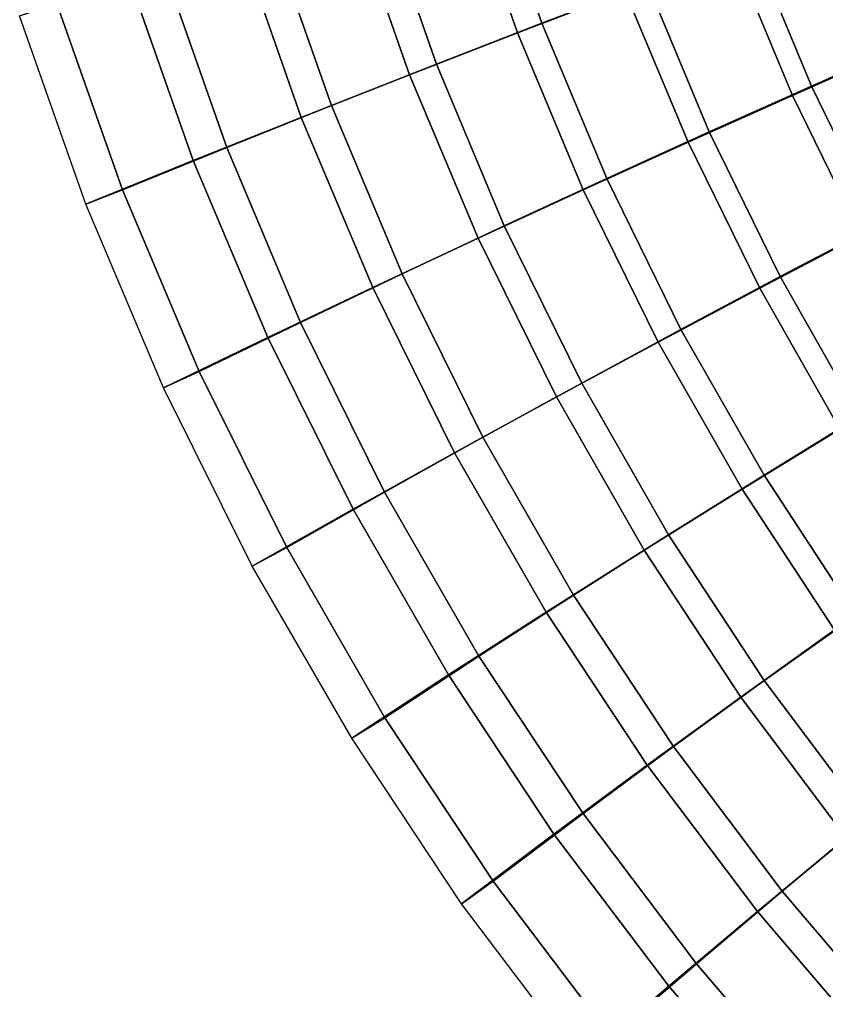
# Model space of a CAD drawing. Header units: metres. Extents: x -2184624 to 1125696, y -1900362 to 1900362.
# Drawn here: x -2093299 to -1610473, y -1172242 to -591542 of the extents above; entities that cross this region are included whole.
import ezdxf

# ---------------------------------------------------------------- set-up
doc = ezdxf.new("R2010")
doc.units = ezdxf.units.M

msp = doc.modelspace()

# ---------------------------------------------------------------- linework, layer by layer
at = {"layer": '1'}
for points in [[(-1717867.6, -569658.44, 285212.28), (-1780844.9, -593782.1, 234921.88), (-1814020, -498486.03, 235918.16), (-1749595.4, -478233.97, 286443.7)], [(-1730910.6, -574925.06, 305186.78), (-1795380.9, -599576, 255374.22), (-1828908.8, -503353.03, 256325), (-1762960.6, -482658.16, 306371.5)], [(-1780844.9, -593782.1, 234921.88), (-1843836.8, -618273.5, 180170.4), (-1878481.5, -519046.5, 180925.97), (-1814020, -498486.03, 235918.16)], [(-1780844.9, -593782.1, 234921.88), (-1795380.9, -599576, 255374.22), (-1828908.8, -503353.03, 256325), (-1814020, -498486.03, 235918.16)], [(-1814020, -498486.03, 235918.16), (-1828908.8, -503353.03, 256325), (-1795380.9, -599576, 255374.22), (-1780844.9, -593782.1, 234921.88)], [(-1795380.9, -599576, 255374.22), (-1860021, -624658, 201171.75), (-1895053.5, -524409.75, 201883.19), (-1828908.8, -503353.03, 256325)], [(-1843836.8, -618273.5, 180170.4), (-1906701.5, -643078.1, 120875), (-1942833.6, -539868, 121386.305), (-1878481.5, -519046.5, 180925.97)], [(-1843836.8, -618273.5, 180170.4), (-1860021, -624658, 201171.75), (-1895053.5, -524409.75, 201883.19), (-1878481.5, -519046.5, 180925.97)], [(-1878481.5, -519046.5, 180925.97), (-1895053.5, -524409.75, 201883.19), (-1860021, -624658, 201171.75), (-1843836.8, -618273.5, 180170.4)], [(-1860021, -624658, 201171.75), (-1924715.8, -650126.75, 142505.62), (-1961275.4, -545789.4, 142974.4), (-1895053.5, -524409.75, 201883.19)], [(-1568777.8, -609583.7, 390104.12), (-1630889.5, -636941.2, 349039.34), (-1666729.4, -550750.2, 350699.84), (-1602951.8, -527091.3, 392021.7)], [(-1558660, -604535.2, 370845.3), (-1619553.2, -631401.2, 329423.1), (-1655046.4, -545955.94, 331139.97), (-1592515, -522722.03, 372820.2)], [(-1906701.5, -643078.1, 120875), (-1969296, -668135.4, 56971.3), (-2006930.9, -560901.6, 57236.703), (-1942833.6, -539868, 121386.305)], [(-1906701.5, -643078.1, 120875), (-1924715.8, -650126.75, 142505.62), (-1961275.4, -545789.4, 142974.4), (-1942833.6, -539868, 121386.305)], [(-1942833.6, -539868, 121386.305), (-1961275.4, -545789.4, 142974.4), (-1924715.8, -650126.75, 142505.62), (-1906701.5, -643078.1, 120875)], [(-1924715.8, -650126.75, 142505.62), (-1989352, -675933.6, 79321.97), (-2027460.1, -567453.1, 79546.75), (-1961275.4, -545789.4, 142974.4)], [(-1630889.5, -636941.2, 349039.34), (-1693369.4, -664896.8, 303793.5), (-1730910.6, -574925.06, 305186.78), (-1666729.4, -550750.2, 350699.84)], [(-1619553.2, -631401.2, 329423.1), (-1680704.6, -658810.7, 283763.8), (-1717867.6, -569658.44, 285212.28), (-1655046.4, -545955.94, 331139.97)], [(-1619553.2, -631401.2, 329423.1), (-1630889.5, -636941.2, 349039.34), (-1666729.4, -550750.2, 350699.84), (-1655046.4, -545955.94, 331139.97)], [(-1655046.4, -545955.94, 331139.97), (-1666729.4, -550750.2, 350699.84), (-1630889.5, -636941.2, 349039.34), (-1619553.2, -631401.2, 329423.1)], [(-1969296, -668135.4, 56971.3), (-2031677.2, -693456.3, -11800.984), (-2070831.4, -582155.44, -11781.944), (-2006930.9, -560901.6, 57236.703)], [(-1969296, -668135.4, 56971.3), (-1989352, -675933.6, 79321.97), (-2027460.1, -567453.1, 79546.75), (-2006930.9, -560901.6, 57236.703)], [(-2006930.9, -560901.6, 57236.703), (-2027460.1, -567453.1, 79546.75), (-1989352, -675933.6, 79321.97), (-1969296, -668135.4, 56971.3)], [(-1989352, -675933.6, 79321.97), (-2053625.2, -701961.7, 11800.984), (-2093298.6, -589302.2, 11781.944), (-2027460.1, -567453.1, 79546.75)], [(-1780844.9, -593782.1, 234921.88), (-1795380.9, -599576, 255374.22), (-1730910.6, -574925.06, 305186.78), (-1717867.6, -569658.44, 285212.28)], [(-1717867.6, -569658.44, 285212.28), (-1730910.6, -574925.06, 305186.78), (-1795380.9, -599576, 255374.22), (-1780844.9, -593782.1, 234921.88)], [(-1680704.6, -658810.7, 283763.8), (-1741983, -686709.25, 233749.9), (-1780844.9, -593782.1, 234921.88), (-1717867.6, -569658.44, 285212.28)], [(-1680704.6, -658810.7, 283763.8), (-1693369.4, -664896.8, 303793.5), (-1730910.6, -574925.06, 305186.78), (-1717867.6, -569658.44, 285212.28)], [(-1717867.6, -569658.44, 285212.28), (-1730910.6, -574925.06, 305186.78), (-1693369.4, -664896.8, 303793.5), (-1680704.6, -658810.7, 283763.8)], [(-1693369.4, -664896.8, 303793.5), (-1756105, -693404.6, 254256.06), (-1795380.9, -599576, 255374.22), (-1730910.6, -574925.06, 305186.78)], [(-2031677.2, -693456.3, -11800.984), (-2053625.2, -701961.7, 11800.984), (-2093298.6, -589302.2, 11781.944), (-2070831.4, -582155.44, -11781.944)], [(-1843836.8, -618273.5, 180170.4), (-1860021, -624658, 201171.75), (-1795380.9, -599576, 255374.22), (-1780844.9, -593782.1, 234921.88)], [(-1780844.9, -593782.1, 234921.88), (-1795380.9, -599576, 255374.22), (-1860021, -624658, 201171.75), (-1843836.8, -618273.5, 180170.4)], [(-1741983, -686709.25, 233749.9), (-1803251.2, -715035, 179281.5), (-1843836.8, -618273.5, 180170.4), (-1780844.9, -593782.1, 234921.88)], [(-1741983, -686709.25, 233749.9), (-1756105, -693404.6, 254256.06), (-1795380.9, -599576, 255374.22), (-1780844.9, -593782.1, 234921.88)], [(-1780844.9, -593782.1, 234921.88), (-1795380.9, -599576, 255374.22), (-1756105, -693404.6, 254256.06), (-1741983, -686709.25, 233749.9)], [(-1756105, -693404.6, 254256.06), (-1818980.8, -722412.75, 200335.06), (-1860021, -624658, 201171.75), (-1795380.9, -599576, 255374.22)], [(-1619553.2, -631401.2, 329423.1), (-1630889.5, -636941.2, 349039.34), (-1568777.8, -609583.7, 390104.12), (-1558660, -604535.2, 370845.3)], [(-1558660, -604535.2, 370845.3), (-1568777.8, -609583.7, 390104.12), (-1630889.5, -636941.2, 349039.34), (-1619553.2, -631401.2, 329423.1)], [(-1529760.8, -689648.3, 387903.56), (-1589967.4, -720593.25, 347133.75), (-1630889.5, -636941.2, 349039.34), (-1568777.8, -609583.7, 390104.12)], [(-1520008.8, -683943.2, 368578.56), (-1579028.4, -714332.1, 327452.38), (-1619553.2, -631401.2, 329423.1), (-1558660, -604535.2, 370845.3)], [(-1906701.5, -643078.1, 120875), (-1924715.8, -650126.75, 142505.62), (-1860021, -624658, 201171.75), (-1843836.8, -618273.5, 180170.4)], [(-1843836.8, -618273.5, 180170.4), (-1860021, -624658, 201171.75), (-1924715.8, -650126.75, 142505.62), (-1906701.5, -643078.1, 120875)], [(-1803251.2, -715035, 179281.5), (-1864370.4, -743723.44, 120273.4), (-1906701.5, -643078.1, 120875), (-1843836.8, -618273.5, 180170.4)], [(-1803251.2, -715035, 179281.5), (-1818980.8, -722412.75, 200335.06), (-1860021, -624658, 201171.75), (-1843836.8, -618273.5, 180170.4)], [(-1843836.8, -618273.5, 180170.4), (-1860021, -624658, 201171.75), (-1818980.8, -722412.75, 200335.06), (-1803251.2, -715035, 179281.5)], [(-1818980.8, -722412.75, 200335.06), (-1881883.1, -751868.3, 141954.34), (-1924715.8, -650126.75, 142505.62), (-1860021, -624658, 201171.75)], [(-1680704.6, -658810.7, 283763.8), (-1693369.4, -664896.8, 303793.5), (-1630889.5, -636941.2, 349039.34), (-1619553.2, -631401.2, 329423.1)], [(-1619553.2, -631401.2, 329423.1), (-1630889.5, -636941.2, 349039.34), (-1693369.4, -664896.8, 303793.5), (-1680704.6, -658810.7, 283763.8)], [(-1579028.4, -714332.1, 327452.38), (-1638269.5, -745338.56, 282100.94), (-1680704.6, -658810.7, 283763.8), (-1619553.2, -631401.2, 329423.1)], [(-1579028.4, -714332.1, 327452.38), (-1589967.4, -720593.25, 347133.75), (-1630889.5, -636941.2, 349039.34), (-1619553.2, -631401.2, 329423.1)], [(-1619553.2, -631401.2, 329423.1), (-1630889.5, -636941.2, 349039.34), (-1589967.4, -720593.25, 347133.75), (-1579028.4, -714332.1, 327452.38)], [(-1589967.4, -720593.25, 347133.75), (-1650501.2, -752217.3, 302194.44), (-1693369.4, -664896.8, 303793.5), (-1630889.5, -636941.2, 349039.34)], [(-1969296, -668135.4, 56971.3), (-1989352, -675933.6, 79321.97), (-1924715.8, -650126.75, 142505.62), (-1906701.5, -643078.1, 120875)], [(-1906701.5, -643078.1, 120875), (-1924715.8, -650126.75, 142505.62), (-1989352, -675933.6, 79321.97), (-1969296, -668135.4, 56971.3)], [(-1864370.4, -743723.44, 120273.4), (-1925200.5, -772705.75, 56659.047), (-1969296, -668135.4, 56971.3), (-1906701.5, -643078.1, 120875)], [(-1864370.4, -743723.44, 120273.4), (-1881883.1, -751868.3, 141954.34), (-1924715.8, -650126.75, 142505.62), (-1906701.5, -643078.1, 120875)], [(-1906701.5, -643078.1, 120875), (-1924715.8, -650126.75, 142505.62), (-1881883.1, -751868.3, 141954.34), (-1864370.4, -743723.44, 120273.4)], [(-1881883.1, -751868.3, 141954.34), (-1944701.8, -781716.1, 79057.84), (-1989352, -675933.6, 79321.97), (-1924715.8, -650126.75, 142505.62)], [(-1741983, -686709.25, 233749.9), (-1756105, -693404.6, 254256.06), (-1693369.4, -664896.8, 303793.5), (-1680704.6, -658810.7, 283763.8)], [(-1680704.6, -658810.7, 283763.8), (-1693369.4, -664896.8, 303793.5), (-1756105, -693404.6, 254256.06), (-1741983, -686709.25, 233749.9)], [(-1638269.5, -745338.56, 282100.94), (-1697604.4, -776900, 232404.83), (-1741983, -686709.25, 233749.9), (-1680704.6, -658810.7, 283763.8)], [(-1638269.5, -745338.56, 282100.94), (-1650501.2, -752217.3, 302194.44), (-1693369.4, -664896.8, 303793.5), (-1680704.6, -658810.7, 283763.8)], [(-1680704.6, -658810.7, 283763.8), (-1693369.4, -664896.8, 303793.5), (-1650501.2, -752217.3, 302194.44), (-1638269.5, -745338.56, 282100.94)], [(-1650501.2, -752217.3, 302194.44), (-1711252.6, -784467.5, 252973.23), (-1756105, -693404.6, 254256.06), (-1693369.4, -664896.8, 303793.5)], [(-2031677.2, -693456.3, -11800.984), (-2053625.2, -701961.7, 11800.984), (-1989352, -675933.6, 79321.97), (-1969296, -668135.4, 56971.3)], [(-1969296, -668135.4, 56971.3), (-1989352, -675933.6, 79321.97), (-2053625.2, -701961.7, 11800.984), (-2031677.2, -693456.3, -11800.984)], [(-1925200.5, -772705.75, 56659.047), (-1985798.9, -801993.7, -11823.559), (-2031677.2, -693456.3, -11800.984), (-1969296, -668135.4, 56971.3)], [(-1925200.5, -772705.75, 56659.047), (-1944701.8, -781716.1, 79057.84), (-1989352, -675933.6, 79321.97), (-1969296, -668135.4, 56971.3)], [(-1969296, -668135.4, 56971.3), (-1989352, -675933.6, 79321.97), (-1944701.8, -781716.1, 79057.84), (-1925200.5, -772705.75, 56659.047)], [(-1944701.8, -781716.1, 79057.84), (-2007138.6, -811819.44, 11823.559), (-2053625.2, -701961.7, 11800.984), (-1989352, -675933.6, 79321.97)], [(-1803251.2, -715035, 179281.5), (-1818980.8, -722412.75, 200335.06), (-1756105, -693404.6, 254256.06), (-1741983, -686709.25, 233749.9)], [(-1741983, -686709.25, 233749.9), (-1756105, -693404.6, 254256.06), (-1818980.8, -722412.75, 200335.06), (-1803251.2, -715035, 179281.5)], [(-1697604.4, -776900, 232404.83), (-1756900.4, -808946.56, 178261.11), (-1803251.2, -715035, 179281.5), (-1741983, -686709.25, 233749.9)], [(-1697604.4, -776900, 232404.83), (-1711252.6, -784467.5, 252973.23), (-1756105, -693404.6, 254256.06), (-1741983, -686709.25, 233749.9)], [(-1741983, -686709.25, 233749.9), (-1756105, -693404.6, 254256.06), (-1711252.6, -784467.5, 252973.23), (-1697604.4, -776900, 232404.83)], [(-1985798.9, -801993.7, -11823.559), (-2007138.6, -811819.44, 11823.559), (-2053625.2, -701961.7, 11800.984), (-2031677.2, -693456.3, -11800.984)], [(-1711252.6, -784467.5, 252973.23), (-1772109.6, -817285.2, 199375.05), (-1818980.8, -722412.75, 200335.06), (-1756105, -693404.6, 254256.06)], [(-1864370.4, -743723.44, 120273.4), (-1881883.1, -751868.3, 141954.34), (-1818980.8, -722412.75, 200335.06), (-1803251.2, -715035, 179281.5)], [(-1803251.2, -715035, 179281.5), (-1818980.8, -722412.75, 200335.06), (-1881883.1, -751868.3, 141954.34), (-1864370.4, -743723.44, 120273.4)], [(-1756900.4, -808946.56, 178261.11), (-1816021.2, -841404.75, 119582.83), (-1864370.4, -743723.44, 120273.4), (-1803251.2, -715035, 179281.5)], [(-1756900.4, -808946.56, 178261.11), (-1772109.6, -817285.2, 199375.05), (-1818980.8, -722412.75, 200335.06), (-1803251.2, -715035, 179281.5)], [(-1803251.2, -715035, 179281.5), (-1818980.8, -722412.75, 200335.06), (-1772109.6, -817285.2, 199375.05), (-1756900.4, -808946.56, 178261.11)], [(-1638269.5, -745338.56, 282100.94), (-1650501.2, -752217.3, 302194.44), (-1589967.4, -720593.25, 347133.75), (-1579028.4, -714332.1, 327452.38)], [(-1579028.4, -714332.1, 327452.38), (-1589967.4, -720593.25, 347133.75), (-1650501.2, -752217.3, 302194.44), (-1638269.5, -745338.56, 282100.94)], [(-1533651.2, -794423, 325232.03), (-1590749, -828900.5, 280227.4), (-1638269.5, -745338.56, 282100.94), (-1579028.4, -714332.1, 327452.38)], [(-1772109.6, -817285.2, 199375.05), (-1832960.8, -850610, 141321.98), (-1881883.1, -751868.3, 141954.34), (-1818980.8, -722412.75, 200335.06)], [(-1544144.2, -801377.25, 344987.34), (-1602494.8, -836541.4, 300393.4), (-1650501.2, -752217.3, 302194.44), (-1589967.4, -720593.25, 347133.75)], [(-1925200.5, -772705.75, 56659.047), (-1944701.8, -781716.1, 79057.84), (-1881883.1, -751868.3, 141954.34), (-1864370.4, -743723.44, 120273.4)], [(-1864370.4, -743723.44, 120273.4), (-1881883.1, -751868.3, 141954.34), (-1944701.8, -781716.1, 79057.84), (-1925200.5, -772705.75, 56659.047)], [(-1816021.2, -841404.75, 119582.83), (-1874832.5, -874196.94, 56300.797), (-1925200.5, -772705.75, 56659.047), (-1864370.4, -743723.44, 120273.4)], [(-1816021.2, -841404.75, 119582.83), (-1832960.8, -850610, 141321.98), (-1881883.1, -751868.3, 141954.34), (-1864370.4, -743723.44, 120273.4)], [(-1864370.4, -743723.44, 120273.4), (-1881883.1, -751868.3, 141954.34), (-1832960.8, -850610, 141321.98), (-1816021.2, -841404.75, 119582.83)], [(-1697604.4, -776900, 232404.83), (-1711252.6, -784467.5, 252973.23), (-1650501.2, -752217.3, 302194.44), (-1638269.5, -745338.56, 282100.94)], [(-1638269.5, -745338.56, 282100.94), (-1650501.2, -752217.3, 302194.44), (-1711252.6, -784467.5, 252973.23), (-1697604.4, -776900, 232404.83)], [(-1590749, -828900.5, 280227.4), (-1647903.2, -863997.06, 230889.52), (-1697604.4, -776900, 232404.83), (-1638269.5, -745338.56, 282100.94)], [(-1590749, -828900.5, 280227.4), (-1602494.8, -836541.4, 300393.4), (-1650501.2, -752217.3, 302194.44), (-1638269.5, -745338.56, 282100.94)], [(-1638269.5, -745338.56, 282100.94), (-1650501.2, -752217.3, 302194.44), (-1602494.8, -836541.4, 300393.4), (-1590749, -828900.5, 280227.4)], [(-1832960.8, -850610, 141321.98), (-1893699.8, -884379.7, 78755.31), (-1944701.8, -781716.1, 79057.84), (-1881883.1, -751868.3, 141954.34)], [(-1602494.8, -836541.4, 300393.4), (-1661019.8, -872403.2, 251528.64), (-1711252.6, -784467.5, 252973.23), (-1650501.2, -752217.3, 302194.44)], [(-1985798.9, -801993.7, -11823.559), (-2007138.6, -811819.44, 11823.559), (-1944701.8, -781716.1, 79057.84), (-1925200.5, -772705.75, 56659.047)], [(-1925200.5, -772705.75, 56659.047), (-1944701.8, -781716.1, 79057.84), (-2007138.6, -811819.44, 11823.559), (-1985798.9, -801993.7, -11823.559)], [(-1874832.5, -874196.94, 56300.797), (-1933390.1, -907337.06, -11849.695), (-1985798.9, -801993.7, -11823.559), (-1925200.5, -772705.75, 56659.047)], [(-1874832.5, -874196.94, 56300.797), (-1893699.8, -884379.7, 78755.31), (-1944701.8, -781716.1, 79057.84), (-1925200.5, -772705.75, 56659.047)], [(-1925200.5, -772705.75, 56659.047), (-1944701.8, -781716.1, 79057.84), (-1893699.8, -884379.7, 78755.31), (-1874832.5, -874196.94, 56300.797)], [(-1756900.4, -808946.56, 178261.11), (-1772109.6, -817285.2, 199375.05), (-1711252.6, -784467.5, 252973.23), (-1697604.4, -776900, 232404.83)], [(-1697604.4, -776900, 232404.83), (-1711252.6, -784467.5, 252973.23), (-1772109.6, -817285.2, 199375.05), (-1756900.4, -808946.56, 178261.11)], [(-1647903.2, -863997.06, 230889.52), (-1704985.1, -899636.1, 177111.64), (-1756900.4, -808946.56, 178261.11), (-1697604.4, -776900, 232404.83)], [(-1647903.2, -863997.06, 230889.52), (-1661019.8, -872403.2, 251528.64), (-1711252.6, -784467.5, 252973.23), (-1697604.4, -776900, 232404.83)], [(-1697604.4, -776900, 232404.83), (-1711252.6, -784467.5, 252973.23), (-1661019.8, -872403.2, 251528.64), (-1647903.2, -863997.06, 230889.52)], [(-1893699.8, -884379.7, 78755.31), (-1954034.9, -918438.8, 11849.695), (-2007138.6, -811819.44, 11823.559), (-1944701.8, -781716.1, 79057.84)], [(-1661019.8, -872403.2, 251528.64), (-1719610.9, -908898.75, 198294.17), (-1772109.6, -817285.2, 199375.05), (-1711252.6, -784467.5, 252973.23)], [(-1933390.1, -907337.06, -11849.695), (-1954034.9, -918438.8, 11849.695), (-2007138.6, -811819.44, 11823.559), (-1985798.9, -801993.7, -11823.559)], [(-1816021.2, -841404.75, 119582.83), (-1832960.8, -850610, 141321.98), (-1772109.6, -817285.2, 199375.05), (-1756900.4, -808946.56, 178261.11)], [(-1756900.4, -808946.56, 178261.11), (-1772109.6, -817285.2, 199375.05), (-1832960.8, -850610, 141321.98), (-1816021.2, -841404.75, 119582.83)], [(-1704985.1, -899636.1, 177111.64), (-1761862.9, -935735, 118804.766), (-1816021.2, -841404.75, 119582.83), (-1756900.4, -808946.56, 178261.11)], [(-1704985.1, -899636.1, 177111.64), (-1719610.9, -908898.75, 198294.17), (-1772109.6, -817285.2, 199375.05), (-1756900.4, -808946.56, 178261.11)], [(-1756900.4, -808946.56, 178261.11), (-1772109.6, -817285.2, 199375.05), (-1719610.9, -908898.75, 198294.17), (-1704985.1, -899636.1, 177111.64)], [(-1719610.9, -908898.75, 198294.17), (-1778159.6, -945959.75, 140610.1), (-1832960.8, -850610, 141321.98), (-1772109.6, -817285.2, 199375.05)], [(-1647903.2, -863997.06, 230889.52), (-1661019.8, -872403.2, 251528.64), (-1602494.8, -836541.4, 300393.4), (-1590749, -828900.5, 280227.4)], [(-1590749, -828900.5, 280227.4), (-1602494.8, -836541.4, 300393.4), (-1661019.8, -872403.2, 251528.64), (-1647903.2, -863997.06, 230889.52)], [(-1538352.8, -909168.06, 278147.03), (-1593096.2, -947658.4, 229206.58), (-1647903.2, -863997.06, 230889.52), (-1590749, -828900.5, 280227.4)], [(-1874832.5, -874196.94, 56300.797), (-1893699.8, -884379.7, 78755.31), (-1832960.8, -850610, 141321.98), (-1816021.2, -841404.75, 119582.83)], [(-1816021.2, -841404.75, 119582.83), (-1832960.8, -850610, 141321.98), (-1893699.8, -884379.7, 78755.31), (-1874832.5, -874196.94, 56300.797)], [(-1761862.9, -935735, 118804.766), (-1818407, -972207.2, 55896.98), (-1874832.5, -874196.94, 56300.797), (-1816021.2, -841404.75, 119582.83)], [(-1761862.9, -935735, 118804.766), (-1778159.6, -945959.75, 140610.1), (-1832960.8, -850610, 141321.98), (-1816021.2, -841404.75, 119582.83)], [(-1816021.2, -841404.75, 119582.83), (-1832960.8, -850610, 141321.98), (-1778159.6, -945959.75, 140610.1), (-1761862.9, -935735, 118804.766)], [(-1549561, -917536.7, 298394.22), (-1605625.2, -956865.6, 249924.92), (-1661019.8, -872403.2, 251528.64), (-1602494.8, -836541.4, 300393.4)], [(-1778159.6, -945959.75, 140610.1), (-1836563.5, -983516.8, 78414.81), (-1893699.8, -884379.7, 78755.31), (-1832960.8, -850610, 141321.98)], [(-1704985.1, -899636.1, 177111.64), (-1719610.9, -908898.75, 198294.17), (-1661019.8, -872403.2, 251528.64), (-1647903.2, -863997.06, 230889.52)], [(-1647903.2, -863997.06, 230889.52), (-1661019.8, -872403.2, 251528.64), (-1719610.9, -908898.75, 198294.17), (-1704985.1, -899636.1, 177111.64)], [(-1593096.2, -947658.4, 229206.58), (-1647729.9, -986746.9, 175835.5), (-1704985.1, -899636.1, 177111.64), (-1647903.2, -863997.06, 230889.52)], [(-1593096.2, -947658.4, 229206.58), (-1605625.2, -956865.6, 249924.92), (-1661019.8, -872403.2, 251528.64), (-1647903.2, -863997.06, 230889.52)], [(-1647903.2, -863997.06, 230889.52), (-1661019.8, -872403.2, 251528.64), (-1605625.2, -956865.6, 249924.92), (-1593096.2, -947658.4, 229206.58)], [(-1933390.1, -907337.06, -11849.695), (-1954034.9, -918438.8, 11849.695), (-1893699.8, -884379.7, 78755.31), (-1874832.5, -874196.94, 56300.797)], [(-1874832.5, -874196.94, 56300.797), (-1893699.8, -884379.7, 78755.31), (-1954034.9, -918438.8, 11849.695), (-1933390.1, -907337.06, -11849.695)], [(-1818407, -972207.2, 55896.98), (-1874673.1, -1009066.75, -11879.397), (-1933390.1, -907337.06, -11849.695), (-1874832.5, -874196.94, 56300.797)], [(-1818407, -972207.2, 55896.98), (-1836563.5, -983516.8, 78414.81), (-1893699.8, -884379.7, 78755.31), (-1874832.5, -874196.94, 56300.797)], [(-1874832.5, -874196.94, 56300.797), (-1893699.8, -884379.7, 78755.31), (-1836563.5, -983516.8, 78414.81), (-1818407, -972207.2, 55896.98)], [(-1605625.2, -956865.6, 249924.92), (-1661711.1, -996892.25, 197094.94), (-1719610.9, -908898.75, 198294.17), (-1661019.8, -872403.2, 251528.64)], [(-1836563.5, -983516.8, 78414.81), (-1894539.1, -1021394.25, 11879.397), (-1954034.9, -918438.8, 11849.695), (-1893699.8, -884379.7, 78755.31)], [(-1761862.9, -935735, 118804.766), (-1778159.6, -945959.75, 140610.1), (-1719610.9, -908898.75, 198294.17), (-1704985.1, -899636.1, 177111.64)], [(-1704985.1, -899636.1, 177111.64), (-1719610.9, -908898.75, 198294.17), (-1778159.6, -945959.75, 140610.1), (-1761862.9, -935735, 118804.766)], [(-1647729.9, -986746.9, 175835.5), (-1702128.6, -1026341.7, 117941.06), (-1761862.9, -935735, 118804.766), (-1704985.1, -899636.1, 177111.64)], [(-1647729.9, -986746.9, 175835.5), (-1661711.1, -996892.25, 197094.94), (-1719610.9, -908898.75, 198294.17), (-1704985.1, -899636.1, 177111.64)], [(-1704985.1, -899636.1, 177111.64), (-1719610.9, -908898.75, 198294.17), (-1661711.1, -996892.25, 197094.94), (-1647729.9, -986746.9, 175835.5)], [(-1874673.1, -1009066.75, -11879.397), (-1894539.1, -1021394.25, 11879.397), (-1954034.9, -918438.8, 11849.695), (-1933390.1, -907337.06, -11849.695)], [(-1661711.1, -996892.25, 197094.94), (-1717715.4, -1037540.44, 139820.58), (-1778159.6, -945959.75, 140610.1), (-1719610.9, -908898.75, 198294.17)], [(-1818407, -972207.2, 55896.98), (-1836563.5, -983516.8, 78414.81), (-1778159.6, -945959.75, 140610.1), (-1761862.9, -935735, 118804.766)], [(-1761862.9, -935735, 118804.766), (-1778159.6, -945959.75, 140610.1), (-1836563.5, -983516.8, 78414.81), (-1818407, -972207.2, 55896.98)], [(-1702128.6, -1026341.7, 117941.06), (-1756165.8, -1066347.2, 55448.586), (-1818407, -972207.2, 55896.98), (-1761862.9, -935735, 118804.766)], [(-1702128.6, -1026341.7, 117941.06), (-1717715.4, -1037540.44, 139820.58), (-1778159.6, -945959.75, 140610.1), (-1761862.9, -935735, 118804.766)], [(-1761862.9, -935735, 118804.766), (-1778159.6, -945959.75, 140610.1), (-1717715.4, -1037540.44, 139820.58), (-1702128.6, -1026341.7, 117941.06)], [(-1717715.4, -1037540.44, 139820.58), (-1773537.8, -1078733.2, 78037.414), (-1836563.5, -983516.8, 78414.81), (-1778159.6, -945959.75, 140610.1)], [(-1647729.9, -986746.9, 175835.5), (-1661711.1, -996892.25, 197094.94), (-1605625.2, -956865.6, 249924.92), (-1593096.2, -947658.4, 229206.58)], [(-1593096.2, -947658.4, 229206.58), (-1605625.2, -956865.6, 249924.92), (-1661711.1, -996892.25, 197094.94), (-1647729.9, -986746.9, 175835.5)], [(-1533423.1, -1027556.3, 227359.39), (-1585384.6, -1069935.4, 174434.56), (-1647729.9, -986746.9, 175835.5), (-1593096.2, -947658.4, 229206.58)], [(-1545310.9, -1037523.06, 248165.58), (-1598662.4, -1080917.9, 195779.28), (-1661711.1, -996892.25, 197094.94), (-1605625.2, -956865.6, 249924.92)], [(-1874673.1, -1009066.75, -11879.397), (-1894539.1, -1021394.25, 11879.397), (-1836563.5, -983516.8, 78414.81), (-1818407, -972207.2, 55896.98)], [(-1818407, -972207.2, 55896.98), (-1836563.5, -983516.8, 78414.81), (-1894539.1, -1021394.25, 11879.397), (-1874673.1, -1009066.75, -11879.397)], [(-1756165.8, -1066347.2, 55448.586), (-1809896.6, -1106781.1, -11912.746), (-1874673.1, -1009066.75, -11879.397), (-1818407, -972207.2, 55896.98)], [(-1756165.8, -1066347.2, 55448.586), (-1773537.8, -1078733.2, 78037.414), (-1836563.5, -983516.8, 78414.81), (-1818407, -972207.2, 55896.98)], [(-1818407, -972207.2, 55896.98), (-1836563.5, -983516.8, 78414.81), (-1773537.8, -1078733.2, 78037.414), (-1756165.8, -1066347.2, 55448.586)], [(-1773537.8, -1078733.2, 78037.414), (-1828903.9, -1120278.4, 11912.746), (-1894539.1, -1021394.25, 11879.397), (-1836563.5, -983516.8, 78414.81)], [(-1702128.6, -1026341.7, 117941.06), (-1717715.4, -1037540.44, 139820.58), (-1661711.1, -996892.25, 197094.94), (-1647729.9, -986746.9, 175835.5)], [(-1647729.9, -986746.9, 175835.5), (-1661711.1, -996892.25, 197094.94), (-1717715.4, -1037540.44, 139820.58), (-1702128.6, -1026341.7, 117941.06)], [(-1585384.6, -1069935.4, 174434.56), (-1637074.9, -1112867.2, 116993.016), (-1702128.6, -1026341.7, 117941.06), (-1647729.9, -986746.9, 175835.5)], [(-1585384.6, -1069935.4, 174434.56), (-1598662.4, -1080917.9, 195779.28), (-1661711.1, -996892.25, 197094.94), (-1647729.9, -986746.9, 175835.5)], [(-1647729.9, -986746.9, 175835.5), (-1661711.1, -996892.25, 197094.94), (-1598662.4, -1080917.9, 195779.28), (-1585384.6, -1069935.4, 174434.56)], [(-1598662.4, -1080917.9, 195779.28), (-1651887.6, -1124989.8, 138954.8), (-1717715.4, -1037540.44, 139820.58), (-1661711.1, -996892.25, 197094.94)], [(-1809896.6, -1106781.1, -11912.746), (-1828903.9, -1120278.4, 11912.746), (-1894539.1, -1021394.25, 11879.397), (-1874673.1, -1009066.75, -11879.397)], [(-1756165.8, -1066347.2, 55448.586), (-1773537.8, -1078733.2, 78037.414), (-1717715.4, -1037540.44, 139820.58), (-1702128.6, -1026341.7, 117941.06)], [(-1702128.6, -1026341.7, 117941.06), (-1717715.4, -1037540.44, 139820.58), (-1773537.8, -1078733.2, 78037.414), (-1756165.8, -1066347.2, 55448.586)], [(-1637074.9, -1112867.2, 116993.016), (-1688373.4, -1156247.1, 54955.613), (-1756165.8, -1066347.2, 55448.586), (-1702128.6, -1026341.7, 117941.06)], [(-1637074.9, -1112867.2, 116993.016), (-1651887.6, -1124989.8, 138954.8), (-1717715.4, -1037540.44, 139820.58), (-1702128.6, -1026341.7, 117941.06)], [(-1702128.6, -1026341.7, 117941.06), (-1717715.4, -1037540.44, 139820.58), (-1651887.6, -1124989.8, 138954.8), (-1637074.9, -1112867.2, 116993.016)], [(-1651887.6, -1124989.8, 138954.8), (-1704890.6, -1169653.9, 77623.266), (-1773537.8, -1078733.2, 78037.414), (-1717715.4, -1037540.44, 139820.58)], [(-1809896.6, -1106781.1, -11912.746), (-1828903.9, -1120278.4, 11912.746), (-1773537.8, -1078733.2, 78037.414), (-1756165.8, -1066347.2, 55448.586)], [(-1756165.8, -1066347.2, 55448.586), (-1773537.8, -1078733.2, 78037.414), (-1828903.9, -1120278.4, 11912.746), (-1809896.6, -1106781.1, -11912.746)], [(-1688373.4, -1156247.1, 54955.613), (-1739335.5, -1200093, -11949.811), (-1809896.6, -1106781.1, -11912.746), (-1756165.8, -1066347.2, 55448.586)], [(-1688373.4, -1156247.1, 54955.613), (-1704890.6, -1169653.9, 77623.266), (-1773537.8, -1078733.2, 78037.414), (-1756165.8, -1066347.2, 55448.586)], [(-1756165.8, -1066347.2, 55448.586), (-1773537.8, -1078733.2, 78037.414), (-1704890.6, -1169653.9, 77623.266), (-1688373.4, -1156247.1, 54955.613)], [(-1637074.9, -1112867.2, 116993.016), (-1651887.6, -1124989.8, 138954.8), (-1598662.4, -1080917.9, 195779.28), (-1585384.6, -1069935.4, 174434.56)], [(-1585384.6, -1069935.4, 174434.56), (-1598662.4, -1080917.9, 195779.28), (-1651887.6, -1124989.8, 138954.8), (-1637074.9, -1112867.2, 116993.016)], [(-1518217.9, -1148877.1, 172911.9), (-1566981.8, -1194972.8, 115961.93), (-1637074.9, -1112867.2, 116993.016), (-1585384.6, -1069935.4, 174434.56)], [(-1704890.6, -1169653.9, 77623.266), (-1757407.5, -1214698.5, 11949.811), (-1828903.9, -1120278.4, 11912.746), (-1773537.8, -1078733.2, 78037.414)], [(-1530736.6, -1160646.9, 194350.38), (-1580959.5, -1207964, 138014.22), (-1651887.6, -1124989.8, 138954.8), (-1598662.4, -1080917.9, 195779.28)], [(-1739335.5, -1200093, -11949.811), (-1757407.5, -1214698.5, 11949.811), (-1828903.9, -1120278.4, 11912.746), (-1809896.6, -1106781.1, -11912.746)], [(-1688373.4, -1156247.1, 54955.613), (-1704890.6, -1169653.9, 77623.266), (-1651887.6, -1124989.8, 138954.8), (-1637074.9, -1112867.2, 116993.016)], [(-1637074.9, -1112867.2, 116993.016), (-1651887.6, -1124989.8, 138954.8), (-1704890.6, -1169653.9, 77623.266), (-1688373.4, -1156247.1, 54955.613)], [(-1566981.8, -1194972.8, 115961.93), (-1615320.9, -1241551.2, 54420.234), (-1688373.4, -1156247.1, 54955.613), (-1637074.9, -1112867.2, 116993.016)], [(-1566981.8, -1194972.8, 115961.93), (-1580959.5, -1207964, 138014.22), (-1651887.6, -1124989.8, 138954.8), (-1637074.9, -1112867.2, 116993.016)], [(-1637074.9, -1112867.2, 116993.016), (-1651887.6, -1124989.8, 138954.8), (-1580959.5, -1207964, 138014.22), (-1566981.8, -1194972.8, 115961.93)], [(-1580959.5, -1207964, 138014.22), (-1630916.4, -1255918, 77174.61), (-1704890.6, -1169653.9, 77623.266), (-1651887.6, -1124989.8, 138954.8)], [(-1739335.5, -1200093, -11949.811), (-1757407.5, -1214698.5, 11949.811), (-1704890.6, -1169653.9, 77623.266), (-1688373.4, -1156247.1, 54955.613)], [(-1688373.4, -1156247.1, 54955.613), (-1704890.6, -1169653.9, 77623.266), (-1757407.5, -1214698.5, 11949.811), (-1739335.5, -1200093, -11949.811)], [(-1615320.9, -1241551.2, 54420.234), (-1663289.8, -1288633.6, -11990.609), (-1739335.5, -1200093, -11949.811), (-1688373.4, -1156247.1, 54955.613)], [(-1615320.9, -1241551.2, 54420.234), (-1630916.4, -1255918, 77174.61), (-1704890.6, -1169653.9, 77623.266), (-1688373.4, -1156247.1, 54955.613)], [(-1688373.4, -1156247.1, 54955.613), (-1704890.6, -1169653.9, 77623.266), (-1630916.4, -1255918, 77174.61), (-1615320.9, -1241551.2, 54420.234)], [(-1630916.4, -1255918, 77174.61), (-1680354.2, -1304280.4, 11990.609), (-1757407.5, -1214698.5, 11949.811), (-1704890.6, -1169653.9, 77623.266)]]:
    msp.add_3dface(points, dxfattribs=at)

doc.saveas('drawing.dxf')
